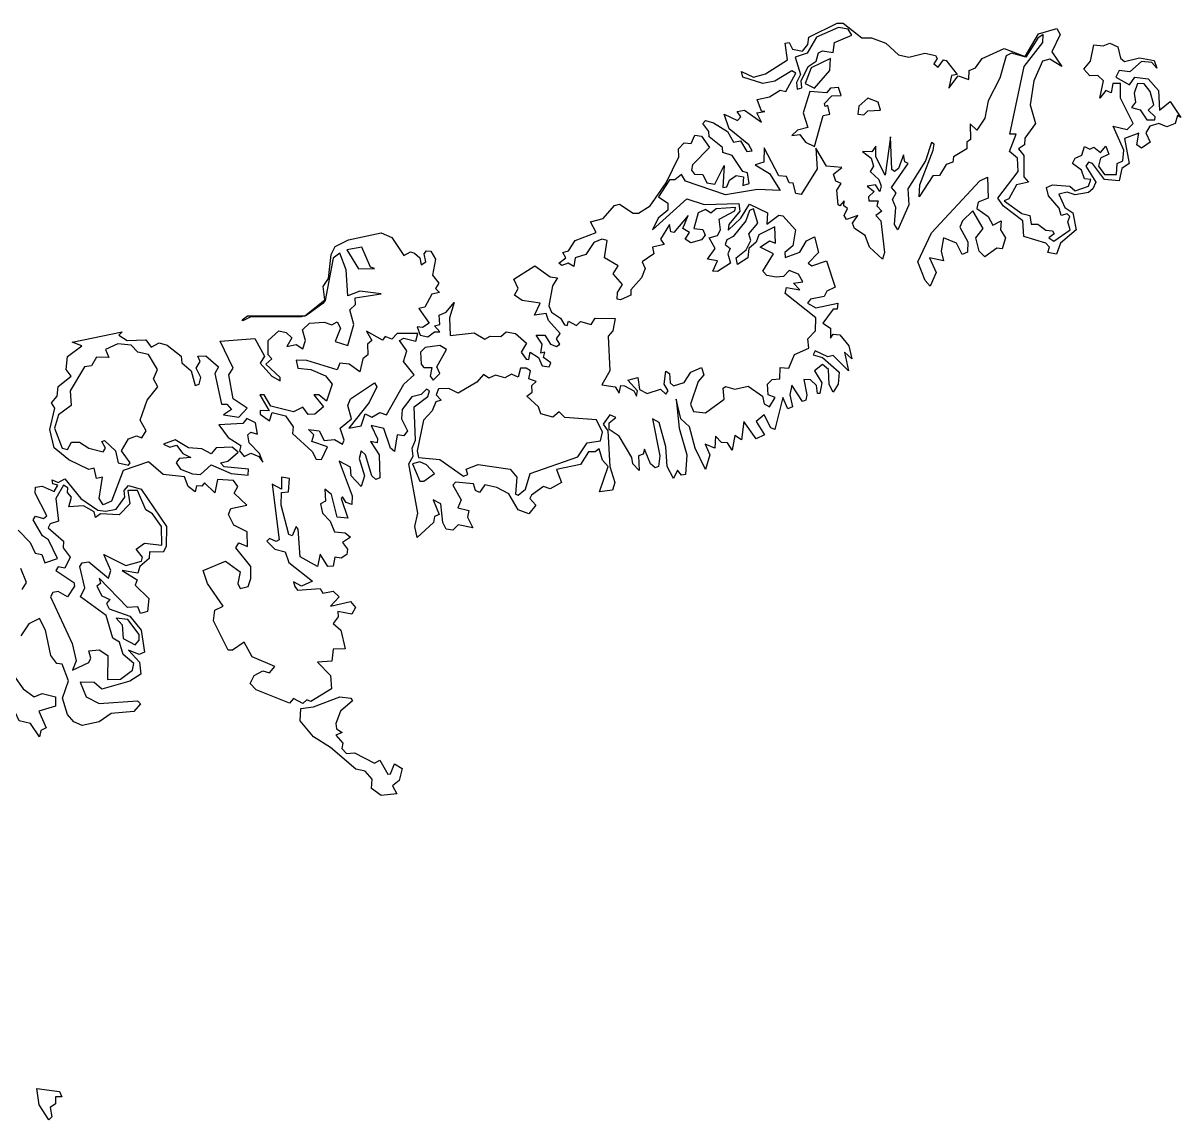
# Model space of a CAD drawing. Header units: millimetres. Extents: x 37 to 448, y 96 to 400.
# Drawn here: x 230.2 to 447.9, y 193.6 to 399.8 of the extents above; entities that cross this region are included whole.
import ezdxf

# ---------------------------------------------------------------- set-up
doc = ezdxf.new("R2010")
doc.units = ezdxf.units.MM
doc.layers.add('BAND_04', color=4, linetype='Continuous')

msp = doc.modelspace()

# ---------------------------------------------------------------- linework, layer by layer
at = {"layer": 'BAND_04'}
for points in [[(273.63, 277.12), (275.25, 277.99), (276.5, 277.59), (277.5, 278.81), (273.25, 280.63), (271.75, 283.41), (269.55, 281.88), (268.75, 281.9), (265.98, 287.38), (266.25, 289.38), (267.78, 290.12), (264.82, 294.38), (264, 296.87), (268.25, 298.6), (270.96, 296.62), (270.57, 294.38), (271, 293.46), (272.5, 293.86), (273.02, 295.38), (272.99, 297.62), (270.2, 301.12), (270.75, 302.06), (272.36, 301.38), (272.27, 304.12), (269.82, 305.38), (268.8, 307.38), (269.25, 308.54), (272.21, 309.12), (269.84, 311.38), (270.53, 312.62), (269.75, 313.8), (266.75, 313.97), (266.25, 311.47), (264.25, 313.33), (263.75, 312.71), (262.75, 312.8), (262.5, 311.65), (261.21, 312.62), (260.5, 314.49), (256.5, 314.89), (253.75, 317.29), (249, 315.64), (246.81, 309.88), (245.25, 309.22), (244.47, 310.38), (245.08, 314.38), (244, 314.15), (243.5, 316.09), (242.5, 315.84), (238.75, 317.64), (236, 319.89), (235.19, 323.38), (236.15, 327.38), (235.5, 328.38), (236.6, 329.62), (236.75, 331.47), (239.21, 333.38), (238.25, 334.62), (238.5, 337.07), (241.22, 339.12), (239.38, 339.75), (248.81, 341.75), (248.17, 341.12), (249.75, 340.12), (253.25, 340.23), (254.25, 338.83), (255.75, 339.63), (257.25, 339.21), (259.89, 337.12), (260.03, 335.88), (261.79, 334.38), (262.5, 331.66), (263.27, 331.88), (263.6, 333.12), (262.72, 334.88), (263.44, 336.12), (263, 337.14), (264.5, 337.24), (266.92, 335.12), (266.23, 333.88), (267.5, 328.14), (268.5, 328.12), (269.37, 327.12), (267.84, 326.12), (270.75, 325.69), (272.29, 327.38), (269.64, 329.12), (268.83, 333.62), (269.65, 334.88), (267.25, 339.98), (273.75, 340.45), (275.53, 337.12), (274.75, 335.85), (276.96, 333.38), (278.5, 332.53), (278.5, 333.16), (275.82, 335.62), (276.96, 336.62), (276.28, 337.38), (276.25, 340.12), (278.25, 341.88), (279.65, 341.62), (280.67, 340.62), (279.75, 338.96), (281.5, 339.37), (282.75, 338.53), (283.25, 340.12), (282.68, 342.12), (284, 343.38), (286.75, 343.57), (288.25, 343.04), (289.25, 343.63), (289.86, 342.38), (288.83, 339.88), (291.25, 339.13), (292.36, 343.12), (291.61, 345.88), (292.65, 346.88), (292.58, 348.12), (297.53, 348.88), (293.5, 349.37), (291.25, 348.48), (290.93, 353.38), (289.75, 356.5), (288.5, 355.57), (286.95, 347.62), (286.5, 347.02), (283.75, 345.02), (283.25, 344.7), (282.5, 344.53), (273, 344.55), (271.5, 343.82), (271.38, 344), (272.38, 344.75), (283.12, 344.75), (286.88, 347.75), (286.62, 350.25), (287.62, 351.75), (288.12, 356.25), (288.88, 357.75), (291.38, 359), (297.5, 360.36), (299.5, 359.45), (301.75, 356.09), (303, 356.75), (303.75, 356.51), (304.75, 355.62), (305, 354.33), (305.89, 354.88), (305.59, 356.38), (306, 356.98), (306.84, 356.88), (307.74, 355.38), (307.17, 352.38), (308.33, 350.88), (307.74, 349.88), (308.45, 349.12), (307, 348.81), (305.71, 346.38), (304.61, 346.12), (306.5, 343.38), (305.25, 342.55), (304.25, 342.68), (304.81, 341.12), (306.25, 340.78), (307.5, 341.73), (308.5, 341.74), (307.51, 342.88), (308.54, 343.12), (308.38, 344.88), (309.75, 345.4), (311.25, 347.21), (310.37, 344.38), (310.5, 341.03), (315, 341.54), (317, 340.33), (318, 340.9), (320, 340.85), (321, 341.71), (322.75, 341.43), (324.81, 339.62), (323.83, 337.88), (324.75, 336.59), (325.25, 336.49), (325.5, 337.87), (327.11, 336.88), (327.75, 335.3), (329.11, 335.12), (329.39, 335.88), (328.03, 336.88), (328.27, 337.88), (327.5, 337.73), (327.79, 339.38), (326.66, 341.12), (328.25, 341.07), (329.37, 339.38), (330.5, 338.99), (331.1, 339.38), (330.46, 340.38), (331.13, 341.38), (328.94, 343.88), (328.5, 345.18), (326.31, 344.88), (327.4, 347.12), (324, 347.61), (322.56, 348.62), (323.27, 349.88), (322.47, 351.62), (326.4, 354.12), (329.25, 352.05), (330.63, 351.88), (329.7, 350.38), (329.04, 346.62), (329.5, 345.45), (331.25, 344.29), (332, 343.02), (332.5, 342.9), (332.75, 343.72), (334.25, 342.9), (335, 343.66), (337, 343.09), (337.75, 344.29), (341.5, 344.25), (341.06, 341.88), (340.17, 340.88), (340.49, 334.38), (339, 331.75), (341.5, 331.37), (342.25, 330.18), (342.58, 331.62), (343.25, 331.54), (345, 330.66), (345.5, 329.63), (345.68, 330.62), (343.91, 332.62), (345.75, 333.14), (346.07, 330.88), (347.5, 330.14), (350, 330.94), (351, 330.03), (351.44, 330.62), (350.73, 331.88), (351, 334.35), (351.7, 333.88), (351.82, 332.12), (352.5, 331.58), (354.5, 332.18), (355.75, 334.13), (357.75, 335.03), (358.16, 333.62), (357.1, 332.38), (355.67, 328.12), (356.25, 326.73), (358.5, 326.49), (362, 329.09), (361.81, 331.12), (362.25, 331.47), (364, 330.94), (366.5, 331.53), (369.18, 329.62), (369.5, 328.18), (370.5, 327.6), (371.61, 329.38), (370.25, 329.88), (370.13, 331.88), (371, 332.78), (372.49, 332.88), (372.5, 335.02), (374.18, 334.88), (375.25, 337.48), (377.89, 338.62), (377.73, 340.38), (379.15, 341.88), (379.26, 344.38), (373.5, 348.9), (373.75, 350.08), (376.22, 349.62), (375.06, 350.88), (376.77, 351.12), (376, 352.58), (374.25, 353.26), (373.14, 352.12), (371.75, 352), (370, 352.3), (369.25, 353.12), (371.26, 356.38), (368.79, 357.62), (370.5, 358.8), (371.64, 358.38), (371.5, 361.46), (368.5, 359.98), (368, 358.58), (366.63, 357.38), (366.47, 355.62), (364.48, 354.38), (364.24, 355.62), (366.11, 357.12), (367, 358.88), (366.64, 360.12), (368.33, 362.12), (367.5, 364.82), (366.75, 364.52), (366.06, 362.62), (363.66, 359.62), (362.5, 359.04), (362.16, 358.12), (363.14, 357.38), (362.7, 356.38), (363.19, 354.62), (360.75, 353.08), (359.87, 353.12), (360.75, 355.07), (358.88, 355.38), (360.32, 357.38), (359.15, 359.38), (360.75, 359.82), (361.29, 360.88), (361.06, 362.88), (364, 364.47), (364.11, 365.12), (360.5, 364.83), (359.5, 364.05), (358.5, 364.69), (357.14, 364.12), (356.31, 361.12), (358, 360.99), (358.45, 359.88), (357.75, 359.01), (355.75, 358.44), (354.69, 359.12), (355.49, 360.38), (354.22, 361.12), (355.25, 363.62), (352.55, 360.38), (352, 360.53), (351.73, 361.88), (350.05, 359.12), (350.71, 358.12), (348.5, 357.63), (348.78, 356.38), (346.61, 354.88), (347.17, 353.62), (346.43, 351.88), (344.44, 349.62), (344.44, 348.62), (342.5, 347.72), (341.89, 347.88), (341.96, 349.12), (342.91, 350.62), (341.13, 352.62), (342.08, 354.12), (339.5, 355.62), (340, 358.88), (339, 359.16), (337.5, 358.53), (336, 356.24), (334, 355.63), (333.75, 354), (332.69, 354.62), (331.5, 354.19), (330.93, 354.62), (332.23, 355.62), (331.64, 356.62), (332.75, 356.96), (334, 358.88), (337.92, 360.38), (336.86, 362.38), (339.25, 363.03), (341.36, 365.5), (342.31, 365.75), (344.88, 364), (345.88, 364), (348.09, 365.38), (351.12, 369.75), (353.49, 374.62), (353.38, 376.14), (354.5, 377.25), (355.79, 377.12), (356.5, 378.72), (357.75, 378.53), (359.22, 376.38), (356.02, 373.12), (355.85, 372.12), (356.42, 371.38), (358, 371.33), (358.75, 369.72), (360.25, 369.48), (362, 372.98), (361.75, 368.87), (362.5, 368.96), (363, 370.25), (364.25, 371.08), (365.61, 370.88), (365.5, 369.24), (366.71, 369.62), (366.41, 371.62), (365.5, 371.88), (363.5, 374.88), (361.75, 375.42), (361.68, 376.38), (359.18, 378.38), (359.13, 379.38), (357.97, 380.88), (358.5, 381.43), (360, 380.99), (362.6, 379.38), (363.75, 377.4), (365.1, 377.62), (366.24, 375.62), (367.25, 375.73), (366.64, 376.88), (362.91, 379.88), (361.97, 382.62), (364.5, 381.45), (365.15, 382.12), (364.45, 383.12), (365.83, 383.38), (369, 381.16), (368.14, 382.88), (369.65, 383.12), (369, 383.23), (368.19, 385.38), (370.5, 385.88), (372.5, 387.16), (373.6, 386.88), (375.5, 390.38), (374.75, 390.76), (371.5, 388.83), (369.25, 388.41), (365.5, 389.59), (365.25, 390.69), (367.5, 389.62), (369.75, 390.23), (373.93, 392.88), (373.5, 395.98), (374.25, 396.14), (374.83, 394.88), (376.75, 394.46), (377.75, 395.75), (377.93, 397.12), (383.24, 399.75), (384.38, 399.75), (387.88, 397), (389.69, 397), (392.38, 396), (394.75, 393.77), (396.75, 393.38), (399.75, 394.11), (401.75, 393.7), (402.07, 393.12), (401.4, 392.12), (402.25, 391.45), (403.25, 392.86), (403.75, 392.75), (405.84, 390.12), (404.73, 389.88), (404.25, 387.53), (406, 389.85), (408, 389.18), (408.09, 390.88), (409.27, 391.38), (410.5, 393.1), (414.62, 395), (418.62, 393.5), (421.12, 397.75), (424.55, 398.75), (425.19, 397.62), (423.59, 394.38), (425.5, 391.62), (423.25, 392.97), (421.83, 392.62), (420.25, 388.88), (419.57, 384.38), (420.52, 380.88), (418.53, 378.12), (418.45, 376.88), (417.36, 376.12), (418.32, 374.88), (418.37, 370.88), (419.2, 369.88), (417, 369.37), (415.5, 366.75), (414.63, 366.38), (418, 363.94), (419.46, 363.62), (419.75, 361.95), (421, 361.98), (422.5, 360.83), (423.75, 360.74), (424.07, 360.12), (423.08, 359.38), (424, 358.74), (427.05, 360.88), (426.65, 362.38), (427, 363.38), (426.5, 363.93), (425.39, 363.62), (425, 364.94), (423, 367.28), (422.61, 368.88), (423.75, 369.34), (427, 369.11), (428, 368.2), (430.5, 369.12), (430.92, 370.38), (429.75, 370.47), (429.19, 372.12), (427.53, 373.38), (428, 374.34), (429.25, 374.96), (429.75, 376.58), (430.75, 376.05), (431.5, 376.45), (432.75, 375.45), (433.75, 376.6), (434.34, 375.12), (432.77, 374.38), (432.41, 372.88), (433.5, 371.32), (435.75, 371.32), (435.89, 373.38), (436.97, 373.88), (437.17, 375.88), (435.15, 380.38), (437.75, 379.77), (438.88, 380.88), (436.52, 385.62), (436.5, 388.38), (435.09, 388.38), (434.75, 386.64), (433.75, 387.09), (432.61, 385.62), (433.35, 388.88), (432.25, 389.94), (430.75, 389.82), (429.62, 391.12), (430.87, 392.62), (431.5, 395.69), (433.25, 395.48), (434.5, 396), (436, 395.3), (436.5, 393.17), (437.25, 392.56), (440.12, 393.25), (442.88, 392.75), (443.38, 391.31), (442.39, 392.38), (440.5, 392.54), (438.31, 390.62), (436.25, 390.82), (435.65, 389.62), (438.25, 388.18), (439.25, 389.6), (441.75, 389.29), (443.7, 387.12), (443.88, 383.38), (445.88, 385), (447.88, 382), (447.23, 382.38), (446.8, 380.88), (445.25, 380.24), (443.75, 380.89), (442.05, 380.38), (441.31, 379.12), (442.11, 377.38), (440.5, 376.24), (439.58, 376.88), (440, 379.08), (437.25, 378.05), (438.13, 373.38), (436.75, 372.4), (436.25, 370.12), (433.5, 370.38), (431.25, 373.37), (430.5, 373.59), (429.99, 372.88), (431.89, 369.88), (431.33, 368.62), (430.5, 367.93), (428, 367.47), (426.5, 367.98), (424.91, 367.62), (426.09, 365.12), (427.58, 364.12), (428.21, 360.88), (425.22, 358.38), (424.5, 356.31), (422.84, 356.62), (423.15, 357.62), (422.5, 358.36), (418.38, 359.62), (418.15, 362.62), (414.5, 365.34), (413.45, 366.88), (417.31, 371.88), (417.16, 374.38), (415.63, 375.62), (416.91, 378.88), (415.74, 378.88), (418.39, 391.62), (421.93, 396.12), (422.01, 397.62), (421, 396.93), (418.75, 393.38), (416, 394.13), (415.02, 393.62), (413.83, 389.38), (411.64, 385.12), (410.99, 381.88), (409.5, 379.62), (408.25, 380.83), (408.35, 377.88), (407.66, 377.38), (407.61, 376.12), (405.14, 374.62), (405, 373.59), (403.75, 373.17), (402.5, 371.12), (401.25, 371.06), (398.66, 367.12), (398.78, 369.38), (401.32, 375.88), (401.5, 376.98), (401, 377.31), (399.83, 373.88), (396.55, 368.62), (396.7, 365.62), (394.68, 360.88), (394.05, 361.88), (394.27, 365.12), (393.64, 366.62), (394.33, 367.88), (393.49, 368.88), (396.59, 373.38), (396, 373.67), (395.75, 374.99), (394.75, 372.45), (394, 371.89), (393.5, 372.24), (393.25, 378.41), (392.25, 371.15), (390.53, 374.62), (390.5, 376.64), (389.75, 375.59), (388.03, 375.62), (389.61, 374.38), (390.09, 372.88), (389.43, 371.88), (391.09, 370.38), (391.5, 369.09), (391.25, 368.12), (390.47, 369.38), (388.91, 369.12), (390.22, 368.12), (389.13, 367.12), (389.21, 366.38), (390.95, 366.38), (390.73, 365.38), (391.63, 364.38), (390.55, 363.62), (391.44, 362.62), (392.13, 356.62), (391.75, 355.4), (389.34, 357.62), (388.5, 359.83), (386.53, 361.12), (386.12, 362.12), (387.15, 363.62), (385, 362.82), (384.57, 363.62), (385.18, 364.88), (384.49, 365.38), (384.55, 366.38), (383.75, 365.39), (383.42, 365.62), (383.2, 368.38), (384.01, 369.62), (383, 370.07), (382.58, 371.38), (384.11, 372.62), (381.25, 372.89), (379.25, 376.22), (379.47, 372.38), (376.5, 367.54), (375.5, 367.74), (375, 369.68), (374.25, 369.76), (373.75, 370.94), (372.25, 371.02), (369.5, 376.33), (369.46, 373.62), (367.83, 373.12), (370.5, 371.46), (372.5, 368.29), (368.25, 368.46), (362.25, 367.46), (354.75, 370.03), (354, 371.32), (352.75, 370.27), (351.75, 370.29), (349.67, 367.12), (351.42, 365.88), (351.41, 364.62), (349.61, 363.12), (348.5, 360.9), (355, 366.71), (358.25, 365.63), (364.75, 365.85), (364.95, 364.38), (362.88, 361.88), (362.75, 360.85), (365.15, 363.12), (366.75, 365.72), (370.16, 364.12), (370, 361.99), (372.25, 363.68), (373, 363.51), (375.42, 360.88), (374.88, 357.88), (373.38, 356.62), (373.5, 355.72), (376.25, 356.71), (377.5, 358.85), (379, 359.57), (379.75, 356.64), (377.78, 354.62), (378.5, 354.15), (381.25, 355.04), (382.88, 350.12), (381.29, 349.38), (380.81, 348.38), (378.25, 347.86), (377.64, 347.12), (379.25, 346.26), (383.37, 347.12), (383.25, 345.96), (382.5, 346), (380.57, 343.38), (382, 342.44), (382, 340.51), (382.5, 341.27), (383.75, 341.15), (385.47, 339.12), (386.03, 336.62), (384.63, 337.88), (385.36, 334.38), (382.5, 337.25), (381.5, 337.05), (379.14, 338.12), (378.71, 337.38), (380.5, 336.9), (383.6, 334.12), (383.43, 331.88), (382.5, 330.41), (381.75, 331.83), (381.62, 334.62), (380.5, 335.59), (378.96, 334.38), (380.35, 332.12), (380, 330.15), (379.56, 330.12), (379.37, 331.62), (378.25, 332.7), (377, 332.73), (377.52, 329.88), (377.36, 328.88), (376.75, 328.6), (374.75, 331.69), (374.34, 329.88), (374.86, 327.62), (374, 327.22), (373, 329.38), (371.53, 323.38), (370.75, 323.7), (369.5, 326.13), (368.02, 324.88), (369.61, 322.38), (368, 321.61), (365.72, 324.88), (365.25, 321.4), (364, 322.26), (363.5, 319.48), (362.62, 320.88), (361.5, 320.91), (360.34, 322.12), (360.27, 319.88), (358.42, 320.62), (359.31, 318.62), (358.5, 315.87), (356.55, 319.88), (355.49, 323.88), (353.87, 325.38), (353, 329.07), (353.53, 323.62), (354.95, 318.62), (354.73, 314.88), (354, 314.8), (353.25, 315.74), (352.5, 314.15), (351.25, 316.38), (351.01, 320.12), (349.75, 324.67), (348.55, 325.38), (349.89, 318.38), (349.68, 316.38), (349, 316.16), (348.17, 316.88), (347, 319.66), (346.75, 318.73), (345.86, 318.38), (346, 315.68), (344.8, 316.88), (344.63, 318.12), (342.26, 322.12), (340.35, 323.38), (340.37, 324.62), (341.64, 325.62), (340.53, 326.12), (339.23, 324.38), (340.11, 323.12), (340.5, 316.38), (341.41, 313.38), (341, 311.95), (338.55, 311.62), (340.16, 316.38), (339.1, 317.62), (338.5, 319.75), (337.75, 319.15), (336.5, 319.18), (335, 316.76), (330.5, 315.84), (331.41, 313.38), (329.25, 312.21), (328, 312.66), (325.75, 311.03), (325.46, 310.38), (326.58, 309.12), (325.25, 307.51), (323.25, 308.27), (321.5, 311.26), (319.25, 312.44), (317, 312.96), (316, 311.53), (315.25, 311.88), (314.87, 313.12), (311.5, 313.43), (311, 312.88), (312.54, 310.12), (311.89, 308.62), (314, 308.12), (313.71, 306.88), (314.74, 304.88), (312, 305.42), (311, 304.41), (309.75, 304.63), (309.07, 305.88), (308.74, 309.38), (307.25, 310.13), (308.4, 307.38), (307.5, 306.98), (307.31, 305.88), (304.25, 303.08), (303.81, 305.12), (304.42, 307.62), (302.68, 316.88), (303.5, 318.32), (303.31, 319.88), (303.96, 321.38), (303.69, 327.62), (306.25, 329.57), (306.58, 330.62), (306, 330.93), (305, 329.96), (303.25, 329.5), (301.43, 327.12), (301.3, 325.38), (302.46, 323.12), (301.75, 322.2), (300.5, 322.37), (300, 319.22), (299.25, 319.88), (298, 323.55), (295.6, 324.12), (296.8, 321.62), (296.75, 320.84), (295.47, 321.12), (297.1, 318.62), (297.25, 314.29), (296.5, 313.98), (295.75, 314.65), (294.58, 318.62), (293.75, 319.34), (293.34, 317.88), (294.38, 314.62), (293.75, 312.62), (291.88, 314.62), (291.75, 316.26), (289.58, 317.38), (292.06, 310.88), (292, 309.28), (290.89, 309.62), (290.25, 310.71), (289.97, 310.38), (291.25, 306.7), (289.23, 306.88), (288.18, 311.12), (286.92, 312.12), (287.03, 309.88), (286.06, 309.38), (286.45, 307.62), (287.9, 306.12), (288.75, 304.12), (290.75, 303.96), (291.75, 303.12), (290.24, 302.12), (291.16, 300.88), (291.07, 299.88), (290, 299.2), (288.8, 299.38), (288.5, 297.65), (287.47, 297.62), (286, 299.91), (285.5, 297.62), (282.25, 299.42), (281.89, 304.62), (281.5, 305.14), (280.75, 303.38), (280.15, 303.62), (278.69, 309.12), (278.75, 311.54), (280.07, 311.62), (280.25, 314.12), (278.75, 314.41), (278.75, 312.17), (277, 313.11), (278.34, 302.62), (277.75, 302.28), (276.5, 302.89), (275.98, 302.38), (277.5, 300.86), (279.42, 300.38), (280.14, 298.38), (284.59, 294.88), (282.5, 293.92), (281, 294.72), (281.25, 293.84), (281.75, 293.18), (286, 293.49), (286.5, 292.57), (288.5, 292.97), (289.61, 291.88), (288, 290.17), (291.75, 291.04), (292.69, 289.88), (292, 288.62), (289.34, 289.12), (289.42, 288.12), (288.5, 286.88), (289.92, 285.62), (290.71, 282.12), (288.5, 282.07), (288.25, 279.81), (285.5, 279.64), (287.96, 277.12), (288.17, 274.62), (284.25, 272.25), (283.5, 272.52), (282.75, 271.83), (281, 272.76), (280.25, 271.92), (274, 274.41), (272.87, 275.62)], [(382.5, 394.23), (382.75, 396.13), (386, 397.47), (385.33, 398.62), (383.5, 398.96), (379.38, 397.12), (377.6, 394.12), (375.37, 393.38), (376.38, 390.12), (375.59, 388.62), (375.75, 387.35), (376.6, 387.62), (376.49, 388.88), (377.81, 391.62), (379.27, 392.62), (379.75, 394.15), (380.5, 394.56)], [(379, 387.51), (381.87, 390.88), (382, 393.1), (378.38, 391.38), (377.2, 388.38)], [(380.85, 384.62), (382.25, 386.07), (383.97, 386.12), (383.5, 387.63), (382, 387.56), (381.25, 386.65), (378.09, 386.88), (376.84, 382.88), (377.72, 380.12), (375.76, 379.62), (374.7, 378.62), (376.25, 378.84), (377.31, 377.38), (379, 376.54), (380.6, 382.38), (381.88, 382.62), (381.5, 384.27), (381, 384.1)], [(439.75, 388.38), (439.12, 386.62), (439.33, 384.88), (438.57, 383.88), (440.25, 383.43), (441.5, 381.59), (443, 381.55), (443.04, 382.12), (441.73, 383.38), (442.82, 384.38), (442.11, 386.88), (441, 388.35)], [(387.14, 382.62), (388.25, 382.49), (389, 383.26), (391.39, 383.38), (390.94, 384.88), (389, 385.63), (387.34, 384.12)], [(411.64, 366.88), (409.76, 366.12), (409.49, 364.88), (411.65, 363.38), (412.5, 361.79), (414.09, 362.62), (413.96, 360.88), (414.88, 359.38), (414.25, 357.32), (413.25, 357.46), (411, 355.8), (409.94, 356.88), (409.35, 359.38), (410.72, 361.12), (408.75, 364.45), (406.8, 362.62), (406.3, 361.38), (407.83, 358.62), (407.75, 356.69), (406.75, 356.28), (405.69, 358.38), (403.25, 359.37), (402.83, 356.88), (403.25, 355.05), (400.6, 355.62), (401.85, 352.88), (400.75, 350.29), (399.77, 351.38), (398.43, 354.88), (401, 360.34), (410.08, 370.12), (411.5, 370.81)], [(295.5, 353.88), (293.89, 357.62), (291.03, 357.12), (293.25, 353.55), (296.25, 353.6)], [(285.84, 323.12), (286.75, 321.3), (288.75, 321.51), (290.25, 320.62), (290.54, 321.38), (289.76, 323.62), (291.9, 325.38), (291.21, 327.88), (291.74, 329.12), (296.25, 332.14), (296.7, 331.38), (295.25, 328.44), (291.45, 323.62), (293.75, 324.07), (294.5, 326.28), (295.75, 325.65), (297.25, 326.53), (298.5, 326.1), (301.75, 331.87), (303.7, 333.62), (301.69, 336.12), (302.31, 338.12), (300.92, 340.12), (301.75, 340.54), (304, 339.98), (304.42, 341.38), (300.5, 341.39), (299.5, 340.36), (298.25, 340.85), (297.75, 340.17), (294.75, 341.83), (295.72, 340.12), (294.91, 339.38), (295, 337.4), (294.04, 336.62), (293.5, 334.22), (291.5, 335.64), (289.75, 335.84), (289.25, 334.58), (283.5, 336.35), (281.5, 336.38), (281.81, 334.88), (284.25, 334.64), (287, 333.43), (288.3, 331.88), (287.25, 328.68), (285.76, 329.88), (284.81, 329.88), (286.63, 327.62), (285, 326.25), (283.75, 326.15), (282.75, 327.53), (281, 326.71), (276.75, 327.75), (275.52, 329.88), (274.69, 329.88), (276.42, 326.88), (274.75, 326.92), (274.75, 326.26), (276.5, 325), (277, 326.53), (279.5, 325.94), (280.97, 323.88), (280.81, 322.62), (284.5, 319.24), (285.25, 317.79), (286.25, 317.71), (287.38, 320.12), (284.49, 321.12), (284.81, 322.38), (283.82, 323.38)], [(253.31, 323.12), (252.18, 325.12), (253.48, 328.88), (255.53, 331.38), (254.7, 332.88), (255.44, 334.62), (253.75, 337.45), (251.75, 337.92), (250.5, 339.2), (248, 339.48), (245.67, 338.38), (246.31, 336.88), (244, 336.95), (243, 335.32), (241.72, 335.12), (238.99, 330.62), (239.18, 327.88), (236.81, 326.12), (236.1, 323.62), (237.5, 319.84), (238.5, 319.58), (239.25, 320.98), (240.75, 320.98), (242.5, 319.86), (245.25, 319.18), (245.63, 319.88), (245, 321.12), (245.5, 321.31), (247.55, 319.38), (248.03, 317.12), (250, 316.67), (250.3, 317.12), (248.67, 319.38), (250, 321.63), (251.5, 322.19), (252.5, 321.77)], [(304.92, 337.88), (305.05, 335.62), (305.5, 335.04), (307, 335), (306.71, 333.38), (307.25, 332.61), (308.5, 333.88), (307.97, 335.12), (309.81, 338.38), (308.5, 339.13), (305.75, 338.76)], [(339.09, 322.88), (338, 325.16), (332.03, 325.62), (331, 326.67), (329.75, 325.68), (327.5, 326.32), (327.09, 327.62), (324.86, 329.62), (325.91, 330.38), (325.85, 331.62), (326.63, 332.38), (325.25, 332.88), (325.55, 334.38), (324.75, 334.92), (323.67, 334.88), (323.25, 333.18), (322, 333.78), (320.75, 333.06), (319, 333.57), (317.75, 333.03), (316.75, 333.73), (315.5, 332.27), (312, 330.22), (310.25, 331.05), (308.25, 330.99), (307.84, 329.88), (308.81, 328.88), (307.75, 328.57), (307.09, 326.88), (305.44, 325.12), (304.29, 319.38), (304.5, 318.08), (308.5, 317.7), (313, 314.57), (313.79, 314.88), (313.51, 315.88), (315.75, 316.76), (321.75, 315.93), (322.99, 314.38), (322.75, 311.2), (323.25, 310.99), (324.67, 312.12), (325.5, 315.11), (334.5, 318.23), (336.25, 320.87), (338.75, 321.2)], [(273.86, 324.62), (272.25, 325.42), (271.5, 324.51), (267, 324.21), (268.72, 321.88), (271.12, 320.38), (270.86, 319.38), (271.75, 318.31), (273, 318.92), (274.5, 318.27), (275.25, 317.24), (274.64, 318.88), (272.7, 320.88), (272.4, 322.38), (273, 322.89), (274.25, 322.46)], [(269.5, 320.06), (266.5, 319.9), (265.5, 318.8), (263.75, 319.71), (261.25, 319.94), (258.75, 321.42), (256.57, 320.62), (257.75, 320.03), (259, 320.42), (260.22, 318.88), (261.73, 318.12), (259.5, 317.89), (258.94, 317.12), (259.75, 315.88), (262, 315.05), (263.5, 314.88), (265.5, 316.74), (269.31, 315.12), (272.5, 314.76), (272.53, 315.88), (268, 316.35), (267.31, 317.12), (268.64, 317.38), (270.63, 319.12)], [(304.78, 313.62), (305.5, 313.66), (307.51, 315.12), (306, 316.7), (304.75, 317.28), (303.37, 316.88)], [(247.05, 284.12), (245.8, 288.38), (240.99, 291.88), (241.76, 293.62), (240.82, 297.62), (241.25, 298.29), (242.5, 298.51), (246.25, 295.44), (246.65, 296.88), (245.37, 299.88), (249.5, 297.82), (252.41, 298.62), (252.64, 299.38), (251.42, 300.88), (253, 302.02), (256.23, 301.62), (256.17, 305.12), (254.5, 307.52), (253.25, 308.28), (251.66, 311.88), (249.83, 311.88), (250.22, 309.38), (248.25, 307.32), (244.75, 307.48), (243.75, 306.81), (243.5, 307.89), (241.5, 309.02), (238.75, 308.8), (239.29, 310.62), (238.5, 311.5), (238.59, 312.38), (237.75, 312.91), (236.32, 310.38), (236.85, 306.12), (235.25, 305.65), (234.88, 304.88), (237.77, 302.38), (237.69, 301.12), (238.99, 299.38), (238, 297.3), (236.75, 297.53), (236.33, 296.88), (239.71, 294.62), (239.82, 293.88), (238.5, 291.9), (236.75, 292.89), (235.75, 292.72), (235.29, 291.88), (239.37, 283.12), (240.13, 279.88), (239.46, 278.12), (242.5, 279.58), (242.88, 280.38), (242.5, 281.78), (244.5, 281.93), (246.12, 280.88), (246.03, 276.38), (248.5, 276.4), (250.75, 278.1), (250.98, 279.38), (249, 281.08), (248.27, 283.38)], [(251.25, 282.9), (252, 283.75), (252, 284.81), (249.84, 287.62), (247.64, 287.88), (248.81, 286.62), (249, 284.06)], [(227.63, 271.38), (228.51, 271.62), (226.89, 273.62), (227, 277.41), (228.5, 276.98), (230.16, 274.62), (232.25, 273.08), (233.75, 273.7), (236.24, 273.12), (236.27, 271.38), (233.15, 270.38), (234.5, 267.28), (233.5, 266.76), (233.25, 265.58), (231.55, 268.12), (229.4, 268.62), (228.75, 270.1), (227.5, 269.66)], [(288, 263.59), (284.75, 265.58), (282.28, 268.62), (282.37, 270.88), (284.75, 271.2), (289.75, 273.12), (291.8, 272.88), (292.08, 272.38), (289.86, 270.38), (288.95, 268.12), (289.12, 267.12), (290.19, 266.38), (288.98, 265.88), (290.32, 264.38), (290.09, 263.38), (291, 262.45), (292.5, 262.58), (296.25, 260.66), (297.25, 261.21), (298.75, 258.59), (299.25, 258.65), (300, 260.54), (301.42, 259.62), (300.88, 257.38), (299.61, 256.38), (300.42, 254.88), (297.5, 254.53), (295.68, 255.88), (295.79, 257.62), (294.5, 259.15), (292.75, 259.52)], [(236.25, 197.92), (236.24, 196.62), (235.25, 195.88), (235.54, 194.12), (235, 193.58), (233.17, 196.38), (232.75, 199.45), (237, 198.9), (237.47, 197.88)]]:
    msp.add_lwpolyline(points, close=True, dxfattribs=at)
for points in [[(229.25, 304.43), (231.48, 302.12), (232.43, 300.12), (233.69, 299.88), (234.25, 298.28), (236.62, 299.12), (234.92, 302.62), (233.83, 303.38), (232.07, 306.38), (232.5, 307.06), (234, 306.62), (234.61, 307.12), (232.42, 311.38), (232.5, 312.52), (233.75, 312.69), (236, 311.69), (236.7, 312.88), (235.75, 313.13), (235.65, 313.88), (236.75, 313.38), (238, 314.09), (241, 310.4), (244.25, 308.18), (245.75, 307.99), (247.68, 308.38), (249.28, 310.62), (249.18, 311.88), (250, 312.82), (252.34, 312.12), (257.11, 305.12), (257.06, 301.38), (256.5, 300.31), (253.94, 300.38), (253.9, 299.12), (252.14, 297.62), (251.75, 296.37), (248.78, 296.88), (251.6, 295.12), (251.23, 294.12), (253.83, 291.62), (253.55, 289.12), (252.25, 288.75), (251.75, 290.01), (249.8, 289.88), (244.5, 295.4), (244.7, 294.38), (244.04, 293.88), (245, 292.1), (246.45, 291.38), (245.83, 290.62), (246.37, 289.62), (250.25, 288.24), (252.38, 285.62), (253, 281.51), (252, 281.07), (250.01, 281.88), (252.05, 279.62), (252.32, 277.38), (250.25, 276.06), (245, 274.53), (243.5, 275.77), (240.91, 275.88), (242.01, 273.12), (244.5, 271.88), (251.66, 272.38), (252.25, 271.76), (251, 270.34), (246.75, 269.95), (244.47, 268.38), (241.25, 267.72), (239.69, 268.38), (238.5, 269.78), (237.58, 272.88), (238.69, 276.12), (237.5, 279.23), (236.5, 279.36), (235.36, 280.88), (234.37, 285.62), (233.25, 287.86), (231.25, 286.85), (229.75, 284.57)], [(230, 293.28), (230.82, 294.62), (229.75, 297.26)]]:
    msp.add_lwpolyline(points, dxfattribs=at)

doc.saveas('drawing.dxf')
